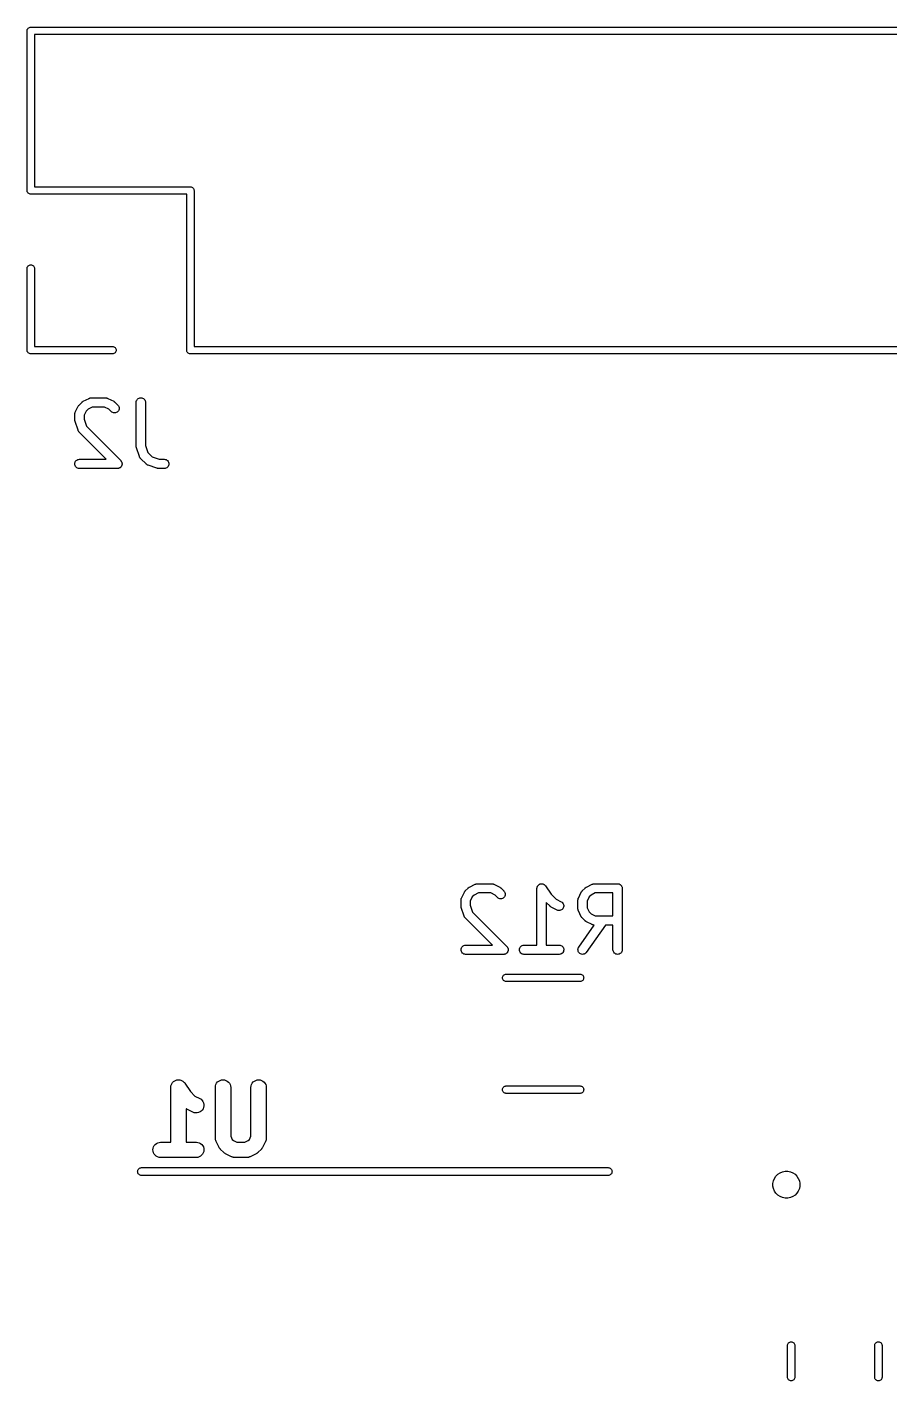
# Model space of a CAD drawing. Extents: x 128.6 to 185.2, y -113.5 to -64.4.
# Drawn here: x 128.57 to 142.63, y -86.42 to -64.38 of the extents above; entities that cross this region are included whole.
import ezdxf

# ---------------------------------------------------------------- set-up
doc = ezdxf.new("R2010")
doc.units = 0
doc.layers.add('BLACK', color=7, linetype='CONTINUOUS')

msp = doc.modelspace()

# ---------------------------------------------------------------- linework, layer by layer
at = {"layer": 'BLACK', "linetype": 'CONTINUOUS'}
for p, q in [((128.574, -64.44), (128.575, -64.4282)), ((128.574, -64.4429), (128.574, -64.44)), ((128.574, -67.037), (128.574, -64.4429)), ((128.575, -64.4282), (128.578, -64.4169)), ((128.578, -64.4169), (128.584, -64.4065)), ((128.584, -64.4065), (128.591, -64.3974)), ((128.591, -64.3974), (128.601, -64.3899)), ((128.601, -64.3899), (128.611, -64.3843)), ((128.611, -64.3843), (128.622, -64.3809)), ((128.622, -64.3809), (128.631, -64.38)), ((128.631, -64.38), (128.634, -64.3797)), ((128.634, -64.3797), (128.637, -64.38)), ((128.637, -64.38), (179.551, -64.38)), ((128.694, -64.5), (128.694, -66.98)), ((179.494, -64.5), (128.694, -64.5)), ((128.694, -66.98), (131.231, -66.98)), ((131.231, -66.98), (131.234, -66.9797)), ((131.234, -66.9797), (131.237, -66.98)), ((131.237, -66.98), (131.237, -66.98)), ((131.237, -66.98), (131.246, -66.9809)), ((131.246, -66.9809), (131.257, -66.9843)), ((131.257, -66.9843), (131.267, -66.9899)), ((131.267, -66.9899), (131.277, -66.9974)), ((131.277, -66.9974), (131.284, -67.0065)), ((131.284, -67.0065), (131.29, -67.0169)), ((131.29, -67.0169), (131.293, -67.0282)), ((128.574, -67.04), (128.574, -67.037)), ((128.575, -67.0518), (128.574, -67.04)), ((128.578, -67.0631), (128.575, -67.0518)), ((128.584, -67.0735), (128.578, -67.0631)), ((128.591, -67.0826), (128.584, -67.0735)), ((128.601, -67.0901), (128.591, -67.0826)), ((128.611, -67.0957), (128.601, -67.0901)), ((128.622, -67.0991), (128.611, -67.0957)), ((128.631, -67.1), (128.622, -67.0991)), ((128.634, -67.1003), (128.631, -67.1)), ((128.631, -67.1), (128.631, -67.1)), ((128.637, -67.1), (128.634, -67.1003)), ((131.174, -67.1), (128.637, -67.1)), ((131.174, -69.637), (131.174, -67.1)), ((131.293, -67.0282), (131.294, -67.04)), ((131.294, -67.04), (131.294, -67.0429)), ((131.294, -67.0429), (131.294, -69.58)), ((128.574, -68.3071), (128.575, -68.2982)), ((128.574, -69.637), (128.574, -68.3071)), ((128.575, -68.2982), (128.578, -68.2869)), ((128.578, -68.2869), (128.584, -68.2765)), ((128.584, -68.2765), (128.591, -68.2674)), ((128.591, -68.2674), (128.601, -68.2599)), ((128.601, -68.2599), (128.611, -68.2543)), ((128.611, -68.2543), (128.622, -68.2509)), ((128.622, -68.2509), (128.634, -68.2497)), ((128.634, -68.2497), (128.646, -68.2509)), ((128.646, -68.2509), (128.657, -68.2543)), ((128.657, -68.2543), (128.667, -68.2599)), ((128.667, -68.2599), (128.677, -68.2674)), ((128.677, -68.2674), (128.684, -68.2765)), ((128.684, -68.2765), (128.69, -68.2869)), ((128.69, -68.2869), (128.693, -68.2982)), ((128.693, -68.2982), (128.694, -68.3071)), ((128.694, -68.3071), (128.694, -69.58)), ((128.574, -69.64), (128.574, -69.637)), ((128.575, -69.6518), (128.574, -69.64)), ((128.578, -69.6631), (128.575, -69.6518)), ((128.694, -69.58), (129.967, -69.58)), ((129.967, -69.58), (129.976, -69.5809)), ((129.976, -69.5809), (129.987, -69.5843)), ((129.987, -69.5843), (129.997, -69.5899)), ((129.997, -69.5899), (130.007, -69.5974)), ((130.007, -69.5974), (130.014, -69.6065)), ((130.014, -69.6065), (130.02, -69.6169)), ((130.02, -69.6169), (130.023, -69.6282)), ((130.023, -69.6518), (130.02, -69.6631)), ((130.023, -69.6282), (130.024, -69.64)), ((130.024, -69.64), (130.023, -69.6518)), ((131.174, -69.64), (131.174, -69.637)), ((131.175, -69.6518), (131.174, -69.64)), ((131.178, -69.6631), (131.175, -69.6518)), ((131.294, -69.58), (179.494, -69.58)), ((128.584, -69.6735), (128.578, -69.6631)), ((128.591, -69.6826), (128.584, -69.6735)), ((128.601, -69.6901), (128.591, -69.6826)), ((128.611, -69.6957), (128.601, -69.6901)), ((128.622, -69.6991), (128.611, -69.6957)), ((128.631, -69.7), (128.622, -69.6991)), ((128.634, -69.7003), (128.631, -69.7)), ((128.631, -69.7), (128.631, -69.7)), ((128.637, -69.7), (128.634, -69.7003)), ((129.967, -69.7), (128.637, -69.7)), ((129.976, -69.6991), (129.967, -69.7)), ((129.987, -69.6957), (129.976, -69.6991)), ((129.997, -69.6901), (129.987, -69.6957)), ((130.007, -69.6826), (129.997, -69.6901)), ((130.014, -69.6735), (130.007, -69.6826)), ((130.02, -69.6631), (130.014, -69.6735)), ((131.184, -69.6735), (131.178, -69.6631)), ((131.191, -69.6826), (131.184, -69.6735)), ((131.201, -69.6901), (131.191, -69.6826)), ((131.211, -69.6957), (131.201, -69.6901)), ((131.222, -69.6991), (131.211, -69.6957)), ((131.231, -69.7), (131.222, -69.6991)), ((131.234, -69.7003), (131.231, -69.7)), ((131.231, -69.7), (131.231, -69.7)), ((131.237, -69.7), (131.234, -69.7003)), ((179.551, -69.7), (131.237, -69.7)), ((129.413, -70.5459), (129.415, -70.5435)), ((129.415, -70.5435), (129.416, -70.5409)), ((129.416, -70.5409), (129.419, -70.5378)), ((129.419, -70.5378), (129.422, -70.5346)), ((129.422, -70.5346), (129.47, -70.487)), ((129.47, -70.4862), (129.474, -70.4836)), ((129.47, -70.487), (129.47, -70.4862)), ((129.474, -70.4836), (129.477, -70.4807)), ((129.477, -70.4807), (129.479, -70.479)), ((129.479, -70.479), (129.482, -70.4771)), ((129.482, -70.4771), (129.485, -70.4752)), ((129.485, -70.4752), (129.489, -70.4729)), ((129.489, -70.4729), (129.584, -70.4253)), ((129.584, -70.4253), (129.585, -70.4248)), ((129.585, -70.4248), (129.587, -70.4241)), ((129.587, -70.4241), (129.589, -70.423)), ((129.589, -70.423), (129.594, -70.4216)), ((129.594, -70.4216), (129.599, -70.4198)), ((129.599, -70.4198), (129.601, -70.4194)), ((129.601, -70.4194), (129.603, -70.4188)), ((129.603, -70.4188), (129.608, -70.4183)), ((129.608, -70.4183), (129.613, -70.4175)), ((129.613, -70.4175), (129.616, -70.4176)), ((129.616, -70.4176), (129.618, -70.4174)), ((129.618, -70.4174), (129.856, -70.4174)), ((129.856, -70.4174), (129.857, -70.4174)), ((129.857, -70.4174), (129.859, -70.4176)), ((129.859, -70.4176), (129.861, -70.4176)), ((129.861, -70.4176), (129.866, -70.4184)), ((129.866, -70.4184), (129.871, -70.419)), ((129.871, -70.419), (129.874, -70.4197)), ((129.874, -70.4197), (129.876, -70.4201)), ((129.876, -70.4201), (129.881, -70.4219)), ((129.881, -70.4219), (129.885, -70.4234)), ((129.885, -70.4234), (129.887, -70.4245)), ((129.887, -70.4245), (129.889, -70.4253)), ((129.889, -70.4253), (129.985, -70.4729)), ((129.985, -70.4729), (129.986, -70.4734)), ((129.986, -70.4734), (129.989, -70.4757)), ((129.989, -70.4757), (129.993, -70.4777)), ((129.993, -70.4777), (129.995, -70.4797)), ((129.995, -70.4797), (129.998, -70.4814)), ((129.998, -70.4814), (130.001, -70.4843)), ((130.001, -70.4843), (130.004, -70.487)), ((130.004, -70.487), (130.052, -70.5346)), ((130.052, -70.5346), (130.053, -70.5353)), ((130.053, -70.5353), (130.062, -70.5468)), ((130.352, -70.4913), (130.354, -70.4768)), ((130.352, -70.4924), (130.352, -70.4913)), ((130.352, -71.2067), (130.352, -70.4924)), ((130.354, -70.4768), (130.358, -70.4628)), ((130.358, -70.4628), (130.365, -70.45)), ((130.365, -70.45), (130.375, -70.4388)), ((130.375, -70.4388), (130.386, -70.4296)), ((130.386, -70.4296), (130.399, -70.4228)), ((130.399, -70.4228), (130.413, -70.4187)), ((130.413, -70.4187), (130.428, -70.4174)), ((130.428, -70.4174), (130.442, -70.4189)), ((130.442, -70.4189), (130.456, -70.4232)), ((130.456, -70.4232), (130.469, -70.4302)), ((130.469, -70.4302), (130.481, -70.4395)), ((130.481, -70.4395), (130.49, -70.4509)), ((130.49, -70.4509), (130.497, -70.4638)), ((130.497, -70.4638), (130.501, -70.4778)), ((130.501, -70.4778), (130.502, -70.4924)), ((130.502, -70.4924), (130.502, -71.1945)), ((129.352, -70.6818), (129.353, -70.6796)), ((129.352, -70.6829), (129.352, -70.6818)), ((129.352, -70.7781), (129.352, -70.6829)), ((129.353, -70.6724), (129.354, -70.6673)), ((129.353, -70.6774), (129.353, -70.6724)), ((129.353, -70.6796), (129.353, -70.6774)), ((129.354, -70.6673), (129.355, -70.6652)), ((129.355, -70.663), (129.357, -70.6582)), ((129.355, -70.6652), (129.355, -70.663)), ((129.357, -70.6582), (129.358, -70.6533)), ((129.358, -70.6533), (129.359, -70.6514)), ((129.359, -70.6514), (129.36, -70.6493)), ((129.36, -70.6493), (129.408, -70.5541)), ((129.408, -70.5531), (129.411, -70.5496)), ((129.408, -70.5541), (129.408, -70.5531)), ((129.411, -70.5496), (129.413, -70.5459)), ((129.537, -70.632), (129.502, -70.7006)), ((129.502, -70.7006), (129.502, -70.7659)), ((129.567, -70.6016), (129.537, -70.632)), ((129.636, -70.5674), (129.567, -70.6016)), ((129.838, -70.5674), (129.636, -70.5674)), ((129.907, -70.6016), (129.838, -70.5674)), ((129.946, -70.6407), (129.907, -70.6016)), ((129.957, -70.6499), (129.946, -70.6407)), ((129.97, -70.6569), (129.957, -70.6499)), ((129.984, -70.6611), (129.97, -70.6569)), ((129.998, -70.6626), (129.984, -70.6611)), ((130.013, -70.6612), (129.998, -70.6626)), ((130.027, -70.6571), (130.013, -70.6612)), ((130.04, -70.6502), (130.027, -70.6571)), ((130.051, -70.641), (130.04, -70.6502)), ((130.061, -70.6298), (130.051, -70.641)), ((130.068, -70.6169), (130.061, -70.6298)), ((130.062, -70.5468), (130.068, -70.5598)), ((130.068, -70.5598), (130.072, -70.5738)), ((130.072, -70.603), (130.068, -70.6169)), ((130.072, -70.5738), (130.074, -70.5884)), ((130.074, -70.5884), (130.072, -70.603)), ((129.353, -70.7823), (129.352, -70.7781)), ((129.353, -70.7865), (129.353, -70.7823)), ((129.353, -70.7895), (129.353, -70.7865)), ((129.354, -70.7927), (129.353, -70.7895)), ((129.355, -70.7967), (129.354, -70.7927)), ((129.356, -70.8008), (129.355, -70.7967)), ((129.356, -70.8018), (129.356, -70.8008)), ((129.404, -70.9447), (129.356, -70.8018)), ((129.405, -70.9467), (129.404, -70.9447)), ((129.405, -70.9488), (129.405, -70.9467)), ((129.408, -70.9534), (129.405, -70.9488)), ((129.41, -70.958), (129.408, -70.9534)), ((129.411, -70.9598), (129.41, -70.958)), ((129.412, -70.9618), (129.411, -70.9598)), ((129.415, -70.9658), (129.412, -70.9618)), ((129.418, -70.97), (129.415, -70.9658)), ((129.42, -70.9715), (129.418, -70.97)), ((129.421, -70.9732), (129.42, -70.9715)), ((129.422, -70.974), (129.421, -70.9732)), ((129.865, -71.4174), (129.422, -70.974)), ((129.502, -70.7659), (129.541, -70.8804)), ((129.541, -70.8804), (130.099, -71.4393)), ((130.502, -71.1945), (130.541, -71.309)), ((129.386, -71.4299), (129.399, -71.423)), ((129.399, -71.423), (129.413, -71.4188)), ((129.413, -71.4188), (129.427, -71.4174)), ((129.427, -71.4174), (129.865, -71.4174)), ((130.353, -71.2109), (130.352, -71.2067)), ((130.353, -71.2151), (130.353, -71.2109)), ((130.353, -71.2181), (130.353, -71.2151)), ((130.354, -71.2212), (130.353, -71.2181)), ((130.355, -71.2253), (130.354, -71.2212)), ((130.356, -71.2294), (130.355, -71.2253)), ((130.356, -71.2304), (130.356, -71.2294)), ((130.404, -71.3732), (130.356, -71.2304)), ((130.405, -71.3753), (130.404, -71.3732)), ((130.405, -71.3774), (130.405, -71.3753)), ((130.408, -71.3819), (130.405, -71.3774)), ((130.41, -71.3866), (130.408, -71.3819)), ((130.411, -71.3884), (130.41, -71.3866)), ((130.412, -71.3904), (130.411, -71.3884)), ((130.415, -71.3944), (130.412, -71.3904)), ((130.418, -71.3986), (130.415, -71.3944)), ((130.42, -71.4001), (130.418, -71.3986)), ((130.421, -71.4018), (130.42, -71.4001)), ((130.422, -71.4026), (130.421, -71.4018)), ((130.517, -71.4978), (130.422, -71.4026)), ((130.541, -71.309), (130.611, -71.3792)), ((130.611, -71.3792), (130.725, -71.4174)), ((130.725, -71.4174), (130.808, -71.4174)), ((130.808, -71.4174), (130.809, -71.4174)), ((130.809, -71.4174), (130.824, -71.419)), ((130.824, -71.419), (130.838, -71.4234)), ((130.838, -71.4234), (130.851, -71.4305)), ((129.352, -71.4919), (129.354, -71.4773)), ((129.354, -71.5064), (129.352, -71.4919)), ((129.354, -71.4773), (129.358, -71.4633)), ((129.358, -71.5205), (129.354, -71.5064)), ((129.358, -71.4633), (129.365, -71.4504)), ((129.365, -71.5334), (129.358, -71.5205)), ((129.365, -71.4504), (129.374, -71.4392)), ((129.374, -71.5449), (129.365, -71.5334)), ((129.374, -71.4392), (129.386, -71.4299)), ((129.385, -71.5543), (129.374, -71.5449)), ((129.398, -71.5613), (129.385, -71.5543)), ((129.412, -71.5657), (129.398, -71.5613)), ((129.426, -71.5674), (129.412, -71.5657)), ((129.427, -71.5674), (129.426, -71.5674)), ((130.046, -71.5674), (129.427, -71.5674)), ((130.054, -71.5667), (130.046, -71.5674)), ((130.061, -71.566), (130.054, -71.5667)), ((130.068, -71.5639), (130.061, -71.566)), ((130.061, -71.566), (130.061, -71.566)), ((130.061, -71.566), (130.061, -71.566)), ((130.075, -71.5618), (130.068, -71.5639)), ((130.081, -71.5584), (130.075, -71.5617)), ((130.075, -71.5617), (130.075, -71.5618)), ((130.075, -71.5618), (130.075, -71.5618)), ((130.088, -71.555), (130.081, -71.5584)), ((130.094, -71.5502), (130.088, -71.5548)), ((130.088, -71.5548), (130.088, -71.5549)), ((130.088, -71.5549), (130.088, -71.555)), ((130.099, -71.5458), (130.094, -71.5502)), ((130.099, -71.4393), (130.1, -71.4399)), ((130.104, -71.5399), (130.099, -71.5456)), ((130.099, -71.5456), (130.099, -71.5457)), ((130.099, -71.5457), (130.099, -71.5458)), ((130.1, -71.4399), (130.1, -71.4399)), ((130.1, -71.4399), (130.1, -71.4399)), ((130.1, -71.4399), (130.1, -71.4401)), ((130.1, -71.4401), (130.105, -71.4458)), ((130.108, -71.5345), (130.104, -71.5399)), ((130.105, -71.4458), (130.109, -71.4513)), ((130.109, -71.5343), (130.108, -71.5344)), ((130.108, -71.5344), (130.108, -71.5345)), ((130.109, -71.4513), (130.109, -71.4514)), ((130.109, -71.4514), (130.109, -71.4515)), ((130.109, -71.4515), (130.113, -71.4579)), ((130.112, -71.5279), (130.109, -71.5343)), ((130.115, -71.5217), (130.112, -71.5279)), ((130.113, -71.4579), (130.116, -71.4643)), ((130.116, -71.5214), (130.115, -71.5216)), ((130.115, -71.5216), (130.115, -71.5217)), ((130.116, -71.4643), (130.116, -71.4644)), ((130.116, -71.4644), (130.116, -71.4645)), ((130.116, -71.4645), (130.118, -71.4714)), ((130.118, -71.5142), (130.116, -71.5214)), ((130.118, -71.4714), (130.12, -71.4783)), ((130.12, -71.5077), (130.118, -71.5142)), ((130.12, -71.4783), (130.12, -71.4785)), ((130.12, -71.4785), (130.12, -71.4786)), ((130.12, -71.4786), (130.121, -71.4859)), ((130.121, -71.5002), (130.12, -71.5075)), ((130.12, -71.5075), (130.12, -71.5076)), ((130.12, -71.5076), (130.12, -71.5077)), ((130.121, -71.4859), (130.121, -71.4929)), ((130.121, -71.4929), (130.121, -71.493)), ((130.121, -71.493), (130.121, -71.4932)), ((130.121, -71.4932), (130.121, -71.5002)), ((130.519, -71.4992), (130.517, -71.4978)), ((130.52, -71.5008), (130.519, -71.4992)), ((130.525, -71.5038), (130.52, -71.5008)), ((130.528, -71.5071), (130.525, -71.5038)), ((130.53, -71.5081), (130.528, -71.5071)), ((130.532, -71.5094), (130.53, -71.5081)), ((130.537, -71.5116), (130.532, -71.5094)), ((130.541, -71.514), (130.537, -71.5116)), ((130.543, -71.5146), (130.541, -71.514)), ((130.545, -71.5156), (130.543, -71.5146)), ((130.546, -71.5159), (130.545, -71.5156)), ((130.689, -71.5635), (130.546, -71.5159)), ((130.693, -71.5645), (130.689, -71.5635)), ((130.697, -71.5657), (130.693, -71.5645)), ((130.701, -71.5661), (130.697, -71.5657)), ((130.704, -71.5668), (130.701, -71.5661)), ((130.708, -71.5669), (130.704, -71.5668)), ((130.712, -71.5674), (130.708, -71.5669)), ((130.713, -71.5674), (130.712, -71.5674)), ((130.808, -71.5674), (130.713, -71.5674)), ((130.823, -71.566), (130.808, -71.5674)), ((130.837, -71.5617), (130.823, -71.566)), ((130.85, -71.5548), (130.837, -71.5617)), ((130.861, -71.5456), (130.85, -71.5548)), ((130.851, -71.4305), (130.862, -71.4399)), ((130.87, -71.5343), (130.861, -71.5456)), ((130.862, -71.4399), (130.871, -71.4513)), ((130.877, -71.5214), (130.87, -71.5343)), ((130.871, -71.4513), (130.878, -71.4643)), ((130.882, -71.5075), (130.877, -71.5214)), ((130.878, -71.4643), (130.882, -71.4783)), ((130.882, -71.4783), (130.883, -71.4929)), ((130.883, -71.4929), (130.882, -71.5075)), ((135.651, -78.5613), (135.699, -78.4661)), ((135.699, -78.4651), (135.701, -78.4616)), ((135.699, -78.4661), (135.699, -78.4651)), ((135.701, -78.4616), (135.703, -78.4579)), ((135.703, -78.4579), (135.705, -78.4555)), ((135.705, -78.4555), (135.707, -78.4529)), ((135.707, -78.4529), (135.71, -78.4498)), ((135.71, -78.4498), (135.713, -78.4466)), ((135.713, -78.4466), (135.76, -78.399)), ((135.76, -78.399), (135.761, -78.3982)), ((135.761, -78.3982), (135.764, -78.3956)), ((135.764, -78.3956), (135.767, -78.3927)), ((135.767, -78.3927), (135.77, -78.391)), ((135.77, -78.391), (135.772, -78.3891)), ((135.772, -78.3891), (135.776, -78.3872)), ((135.776, -78.3872), (135.78, -78.3849)), ((135.78, -78.3849), (135.875, -78.3373)), ((135.926, -78.4794), (135.858, -78.5136)), ((135.875, -78.3373), (135.876, -78.3368)), ((135.876, -78.3368), (135.878, -78.3361)), ((135.878, -78.3361), (135.88, -78.335)), ((135.88, -78.335), (135.885, -78.3336)), ((135.885, -78.3336), (135.89, -78.3318)), ((135.89, -78.3318), (135.892, -78.3314)), ((135.892, -78.3314), (135.894, -78.3308)), ((135.894, -78.3308), (135.899, -78.3303)), ((135.899, -78.3303), (135.904, -78.3295)), ((135.904, -78.3295), (135.906, -78.3296)), ((135.906, -78.3296), (135.909, -78.3294)), ((135.909, -78.3294), (136.147, -78.3294)), ((136.129, -78.4794), (135.926, -78.4794)), ((136.197, -78.5136), (136.129, -78.4794)), ((136.147, -78.3294), (136.148, -78.3294)), ((136.148, -78.3294), (136.15, -78.3296)), ((136.15, -78.3296), (136.152, -78.3296)), ((136.152, -78.3296), (136.157, -78.3304)), ((136.157, -78.3304), (136.162, -78.331)), ((136.162, -78.331), (136.164, -78.3317)), ((136.164, -78.3317), (136.167, -78.3321)), ((136.167, -78.3321), (136.171, -78.3339)), ((136.171, -78.3339), (136.176, -78.3354)), ((136.176, -78.3354), (136.178, -78.3365)), ((136.178, -78.3365), (136.18, -78.3373)), ((136.18, -78.3373), (136.275, -78.3849)), ((136.275, -78.3849), (136.276, -78.3854)), ((136.276, -78.3854), (136.28, -78.3877)), ((136.28, -78.3877), (136.284, -78.3897)), ((136.284, -78.3897), (136.286, -78.3917)), ((136.286, -78.3917), (136.289, -78.3934)), ((136.289, -78.3934), (136.292, -78.3963)), ((136.292, -78.3963), (136.295, -78.399)), ((136.295, -78.399), (136.343, -78.4466)), ((136.343, -78.4466), (136.343, -78.4473)), ((136.343, -78.4473), (136.352, -78.4588)), ((136.352, -78.4588), (136.359, -78.4718)), ((136.359, -78.4718), (136.363, -78.4858)), ((136.881, -78.4033), (136.882, -78.3962)), ((136.881, -78.4034), (136.881, -78.4033)), ((136.881, -78.4035), (136.881, -78.4034)), ((136.881, -78.4034), (136.881, -78.4034)), ((136.881, -78.4044), (136.881, -78.4035)), ((136.881, -79.3294), (136.881, -78.4044)), ((136.882, -78.3962), (136.883, -78.3889)), ((136.883, -78.3888), (136.885, -78.3813)), ((136.883, -78.3889), (136.883, -78.3888)), ((136.883, -78.3888), (136.883, -78.3888)), ((136.885, -78.3813), (136.887, -78.3749)), ((136.887, -78.3748), (136.891, -78.3682)), ((136.887, -78.3749), (136.887, -78.3748)), ((136.887, -78.3749), (136.887, -78.3749)), ((136.891, -78.3682), (136.894, -78.3621)), ((136.894, -78.362), (136.899, -78.3565)), ((136.894, -78.3621), (136.894, -78.362)), ((136.894, -78.3621), (136.894, -78.3621)), ((136.899, -78.3565), (136.904, -78.3509)), ((136.904, -78.3508), (136.909, -78.3463)), ((136.904, -78.3509), (136.904, -78.3508)), ((136.904, -78.3508), (136.904, -78.3508)), ((136.909, -78.3463), (136.915, -78.3417)), ((136.915, -78.3416), (136.921, -78.3383)), ((136.915, -78.3417), (136.915, -78.3416)), ((136.915, -78.3417), (136.915, -78.3417)), ((136.921, -78.3383), (136.928, -78.3349)), ((136.928, -78.3348), (136.935, -78.3328)), ((136.928, -78.3349), (136.928, -78.3348)), ((136.928, -78.3349), (136.928, -78.3349)), ((136.935, -78.3328), (136.942, -78.3307)), ((136.942, -78.3307), (136.949, -78.3301)), ((136.942, -78.3307), (136.942, -78.3307)), ((136.942, -78.3307), (136.942, -78.3307)), ((136.949, -78.3301), (136.957, -78.3294)), ((136.957, -78.3294), (136.957, -78.3294)), ((136.957, -78.3294), (136.964, -78.3301)), ((136.957, -78.3294), (136.957, -78.3294)), ((136.964, -78.3301), (136.971, -78.3309)), ((136.971, -78.3309), (136.971, -78.3309)), ((136.971, -78.3309), (136.971, -78.3309)), ((136.971, -78.3309), (136.978, -78.3331)), ((136.978, -78.3331), (136.985, -78.3352)), ((136.985, -78.3352), (136.985, -78.3352)), ((136.985, -78.3352), (136.985, -78.3352)), ((136.985, -78.3352), (136.992, -78.3388)), ((136.992, -78.3388), (136.998, -78.3421)), ((136.998, -78.3421), (136.998, -78.3422)), ((136.998, -78.3422), (136.998, -78.3422)), ((136.998, -78.3422), (137.004, -78.3468)), ((137.004, -78.3468), (137.009, -78.3514)), ((137.009, -78.3514), (137.009, -78.3515)), ((137.009, -78.3515), (137.009, -78.3515)), ((137.009, -78.3515), (137.014, -78.3569)), ((137.014, -78.3569), (137.019, -78.3628)), ((137.019, -78.3628), (137.11, -78.4995)), ((137.556, -78.5613), (137.603, -78.4661)), ((137.603, -78.4661), (137.604, -78.4651)), ((137.604, -78.4651), (137.606, -78.4616)), ((137.606, -78.4616), (137.608, -78.4579)), ((137.608, -78.4579), (137.61, -78.4555)), ((137.61, -78.4555), (137.612, -78.4529)), ((137.612, -78.4529), (137.615, -78.4498)), ((137.615, -78.4498), (137.617, -78.4466)), ((137.617, -78.4466), (137.665, -78.399)), ((137.665, -78.399), (137.666, -78.3982)), ((137.666, -78.3982), (137.669, -78.3956)), ((137.669, -78.3956), (137.672, -78.3927)), ((137.672, -78.3927), (137.675, -78.391)), ((137.675, -78.391), (137.677, -78.3891)), ((137.677, -78.3891), (137.681, -78.3872)), ((137.681, -78.3872), (137.685, -78.3849)), ((137.685, -78.3849), (137.78, -78.3373)), ((137.831, -78.4794), (137.763, -78.5136)), ((137.78, -78.3373), (137.781, -78.3368)), ((137.781, -78.3368), (137.783, -78.3361)), ((137.783, -78.3361), (137.785, -78.335)), ((137.785, -78.335), (137.79, -78.3336)), ((137.79, -78.3336), (137.794, -78.3318)), ((137.794, -78.3318), (137.797, -78.3314)), ((137.797, -78.3314), (137.799, -78.3308)), ((137.799, -78.3308), (137.804, -78.3303)), ((137.804, -78.3303), (137.809, -78.3295)), ((137.809, -78.3295), (137.811, -78.3296)), ((137.811, -78.3296), (137.813, -78.3294)), ((137.813, -78.3294), (138.194, -78.3294)), ((138.119, -78.4794), (137.831, -78.4794)), ((138.119, -78.8532), (138.119, -78.4794)), ((138.194, -78.3294), (138.195, -78.3294)), ((138.195, -78.3294), (138.195, -78.3294)), ((138.195, -78.3294), (138.195, -78.3294)), ((138.195, -78.3294), (138.195, -78.3294)), ((138.195, -78.3294), (138.202, -78.3302)), ((138.202, -78.3302), (138.209, -78.3309)), ((138.209, -78.3309), (138.21, -78.331)), ((138.21, -78.331), (138.21, -78.331)), ((138.21, -78.331), (138.217, -78.3331)), ((138.217, -78.3331), (138.223, -78.3352)), ((138.223, -78.3352), (138.224, -78.3354)), ((138.224, -78.3354), (138.224, -78.3354)), ((138.224, -78.3354), (138.23, -78.3389)), ((138.23, -78.3389), (138.236, -78.3422)), ((138.236, -78.3422), (138.236, -78.3424)), ((138.236, -78.3424), (138.237, -78.3425)), ((138.237, -78.3425), (138.242, -78.347)), ((138.242, -78.347), (138.248, -78.3515)), ((138.248, -78.3515), (138.248, -78.3517)), ((138.248, -78.3517), (138.248, -78.3519)), ((138.248, -78.3519), (138.252, -78.3574)), ((138.252, -78.3574), (138.257, -78.3629)), ((138.257, -78.3629), (138.257, -78.3631)), ((138.257, -78.3631), (138.257, -78.3633)), ((138.257, -78.3633), (138.26, -78.3696)), ((138.26, -78.3696), (138.264, -78.3758)), ((138.264, -78.3758), (138.264, -78.3761)), ((138.264, -78.3761), (138.264, -78.3763)), ((138.264, -78.3763), (138.266, -78.3831)), ((138.266, -78.3831), (138.268, -78.3898)), ((138.268, -78.3898), (138.268, -78.3901)), ((138.268, -78.3901), (138.268, -78.3903)), ((138.268, -78.3903), (138.269, -78.3974)), ((138.269, -78.3974), (138.269, -78.4044)), ((138.269, -78.4044), (138.269, -79.4044)), ((135.643, -78.5894), (135.644, -78.5844)), ((135.643, -78.5916), (135.643, -78.5894)), ((135.643, -78.5938), (135.643, -78.5916)), ((135.643, -78.5949), (135.643, -78.5938)), ((135.643, -78.6901), (135.643, -78.5949)), ((135.644, -78.6943), (135.643, -78.6901)), ((135.644, -78.5844), (135.645, -78.5793)), ((135.644, -78.6985), (135.644, -78.6943)), ((135.644, -78.7015), (135.644, -78.6985)), ((135.645, -78.5772), (135.646, -78.575)), ((135.645, -78.5793), (135.645, -78.5772)), ((135.646, -78.575), (135.648, -78.5702)), ((135.648, -78.5702), (135.649, -78.5653)), ((135.649, -78.5653), (135.65, -78.5634)), ((135.65, -78.5634), (135.651, -78.5613)), ((135.827, -78.544), (135.793, -78.6126)), ((135.793, -78.6126), (135.793, -78.6779)), ((135.793, -78.6779), (135.831, -78.7924)), ((135.858, -78.5136), (135.827, -78.544)), ((136.236, -78.5527), (136.197, -78.5136)), ((136.248, -78.5619), (136.236, -78.5527)), ((136.261, -78.5689), (136.248, -78.5619)), ((136.275, -78.5731), (136.261, -78.5689)), ((136.289, -78.5746), (136.275, -78.5731)), ((136.304, -78.5732), (136.289, -78.5746)), ((136.318, -78.5691), (136.304, -78.5732)), ((136.331, -78.5622), (136.318, -78.5691)), ((136.342, -78.553), (136.331, -78.5622)), ((136.352, -78.5418), (136.342, -78.553)), ((136.359, -78.5289), (136.352, -78.5418)), ((136.363, -78.515), (136.359, -78.5289)), ((136.363, -78.4858), (136.365, -78.5004)), ((136.365, -78.5004), (136.363, -78.515)), ((137.094, -78.6955), (137.031, -78.6331)), ((137.031, -78.6331), (137.031, -79.3294)), ((137.097, -78.6982), (137.094, -78.6955)), ((137.1, -78.7011), (137.097, -78.6982)), ((137.103, -78.7028), (137.1, -78.7011)), ((137.11, -78.4995), (137.191, -78.5808)), ((137.191, -78.5808), (137.275, -78.623)), ((137.275, -78.623), (137.276, -78.6235)), ((137.276, -78.6235), (137.289, -78.6315)), ((137.289, -78.6315), (137.299, -78.6417)), ((137.299, -78.6417), (137.307, -78.6537)), ((137.307, -78.6537), (137.313, -78.6671)), ((137.313, -78.6671), (137.316, -78.6814)), ((137.317, -78.6961), (137.314, -78.7105)), ((137.316, -78.6814), (137.317, -78.6961)), ((137.548, -78.5894), (137.549, -78.5844)), ((137.548, -78.5916), (137.548, -78.5894)), ((137.548, -78.5938), (137.548, -78.5916)), ((137.548, -78.5949), (137.548, -78.5938)), ((137.548, -78.7377), (137.548, -78.5949)), ((137.549, -78.5793), (137.55, -78.5772)), ((137.549, -78.5844), (137.549, -78.5793)), ((137.55, -78.5772), (137.551, -78.575)), ((137.551, -78.575), (137.552, -78.5702)), ((137.552, -78.5702), (137.554, -78.5653)), ((137.554, -78.5653), (137.555, -78.5634)), ((137.555, -78.5634), (137.556, -78.5613)), ((137.732, -78.544), (137.698, -78.6126)), ((137.698, -78.6126), (137.698, -78.72)), ((137.763, -78.5136), (137.732, -78.544)), ((135.645, -78.7047), (135.644, -78.7015)), ((135.646, -78.7087), (135.645, -78.7047)), ((135.647, -78.7128), (135.646, -78.7087)), ((135.647, -78.7138), (135.647, -78.7128)), ((135.695, -78.8567), (135.647, -78.7138)), ((135.695, -78.8587), (135.695, -78.8567)), ((135.696, -78.8608), (135.695, -78.8587)), ((135.698, -78.8654), (135.696, -78.8608)), ((135.701, -78.87), (135.698, -78.8654)), ((135.702, -78.8718), (135.701, -78.87)), ((135.703, -78.8738), (135.702, -78.8718)), ((135.706, -78.8778), (135.703, -78.8738)), ((135.709, -78.882), (135.706, -78.8778)), ((135.711, -78.8835), (135.709, -78.882)), ((135.712, -78.8852), (135.711, -78.8835)), ((135.713, -78.886), (135.712, -78.8852)), ((136.156, -79.3294), (135.713, -78.886)), ((135.831, -78.7924), (136.39, -79.3513)), ((137.105, -78.7048), (137.103, -78.7028)), ((137.109, -78.7068), (137.105, -78.7048)), ((137.112, -78.7091), (137.109, -78.7068)), ((137.113, -78.7096), (137.112, -78.7091)), ((137.208, -78.7572), (137.113, -78.7096)), ((137.222, -78.7624), (137.208, -78.7572)), ((137.236, -78.7649), (137.222, -78.7624)), ((137.251, -78.7645), (137.236, -78.7649)), ((137.265, -78.7613), (137.251, -78.7645)), ((137.279, -78.7554), (137.265, -78.7613)), ((137.291, -78.747), (137.279, -78.7554)), ((137.301, -78.7364), (137.291, -78.747)), ((137.309, -78.7241), (137.301, -78.7364)), ((137.314, -78.7105), (137.309, -78.7241)), ((137.548, -78.7399), (137.548, -78.7377)), ((137.548, -78.7421), (137.548, -78.7399)), ((137.549, -78.7472), (137.548, -78.7421)), ((137.549, -78.7523), (137.549, -78.7472)), ((137.55, -78.7544), (137.549, -78.7523)), ((137.55, -78.7566), (137.55, -78.7544)), ((137.552, -78.7614), (137.55, -78.7566)), ((137.554, -78.7663), (137.552, -78.7614)), ((137.555, -78.7682), (137.554, -78.7663)), ((137.555, -78.7703), (137.555, -78.7682)), ((137.556, -78.7713), (137.555, -78.7703)), ((137.603, -78.8665), (137.556, -78.7713)), ((137.606, -78.8701), (137.603, -78.8665)), ((137.608, -78.8738), (137.606, -78.8701)), ((137.61, -78.8762), (137.608, -78.8738)), ((137.611, -78.8789), (137.61, -78.8762)), ((137.614, -78.8819), (137.611, -78.8789)), ((137.617, -78.8852), (137.614, -78.8819)), ((137.617, -78.886), (137.617, -78.8852)), ((137.665, -78.9336), (137.617, -78.886)), ((137.698, -78.72), (137.732, -78.7885)), ((137.732, -78.7885), (137.763, -78.8189)), ((137.763, -78.8189), (137.831, -78.8532)), ((137.831, -78.8532), (138.119, -78.8532)), ((137.561, -79.3614), (137.812, -79.0032)), ((137.668, -78.9363), (137.665, -78.9336)), ((137.671, -78.9392), (137.668, -78.9363)), ((137.674, -78.9409), (137.671, -78.9392)), ((137.676, -78.9429), (137.674, -78.9409)), ((137.68, -78.9449), (137.676, -78.9429)), ((137.684, -78.9472), (137.68, -78.9449)), ((137.685, -78.9477), (137.684, -78.9472)), ((137.995, -79.0032), (137.684, -79.4474)), ((137.78, -78.9953), (137.685, -78.9477)), ((137.782, -78.9961), (137.78, -78.9953)), ((137.784, -78.9971), (137.782, -78.9961)), ((137.789, -78.9987), (137.784, -78.9971)), ((137.793, -79.0005), (137.789, -78.9987)), ((137.796, -79.0009), (137.793, -79.0005)), ((137.798, -79.0016), (137.796, -79.0009)), ((137.803, -79.0021), (137.798, -79.0016)), ((137.808, -79.003), (137.803, -79.0021)), ((137.81, -79.0029), (137.808, -79.003)), ((137.812, -79.0032), (137.81, -79.0029)), ((138.119, -79.0032), (137.995, -79.0032)), ((138.119, -79.4044), (138.119, -79.0032)), ((135.649, -79.3753), (135.656, -79.3624)), ((135.656, -79.3624), (135.665, -79.3512)), ((135.665, -79.3512), (135.677, -79.3419)), ((135.677, -79.3419), (135.69, -79.335)), ((135.69, -79.335), (135.704, -79.3308)), ((135.704, -79.3308), (135.718, -79.3294)), ((135.718, -79.3294), (136.156, -79.3294)), ((136.39, -79.3513), (136.391, -79.3519)), ((136.391, -79.3519), (136.391, -79.3519)), ((136.391, -79.3519), (136.391, -79.3519)), ((136.391, -79.3519), (136.391, -79.3521)), ((136.391, -79.3521), (136.395, -79.3578)), ((136.395, -79.3578), (136.4, -79.3633)), ((136.601, -79.3753), (136.608, -79.3624)), ((136.608, -79.3624), (136.618, -79.3512)), ((136.618, -79.3512), (136.629, -79.3419)), ((136.629, -79.3419), (136.642, -79.335)), ((136.642, -79.335), (136.656, -79.3308)), ((136.656, -79.3308), (136.67, -79.3294)), ((136.67, -79.3294), (136.881, -79.3294)), ((137.031, -79.3294), (137.242, -79.3294)), ((137.242, -79.3294), (137.243, -79.3294)), ((137.243, -79.3294), (137.257, -79.331)), ((137.257, -79.331), (137.271, -79.3354)), ((137.271, -79.3354), (137.284, -79.3425)), ((137.284, -79.3425), (137.295, -79.3519)), ((137.295, -79.3519), (137.305, -79.3633)), ((137.554, -79.3741), (137.561, -79.3614)), ((135.643, -79.4039), (135.645, -79.3893)), ((135.644, -79.4184), (135.643, -79.4039)), ((135.649, -79.4325), (135.644, -79.4184)), ((135.645, -79.3893), (135.649, -79.3753)), ((135.655, -79.4454), (135.649, -79.4325)), ((135.665, -79.4569), (135.655, -79.4454)), ((135.676, -79.4663), (135.665, -79.4569)), ((135.689, -79.4733), (135.676, -79.4663)), ((135.703, -79.4777), (135.689, -79.4733)), ((135.717, -79.4794), (135.703, -79.4777)), ((135.718, -79.4794), (135.717, -79.4794)), ((136.337, -79.4794), (135.718, -79.4794)), ((136.344, -79.4787), (136.337, -79.4794)), ((136.351, -79.478), (136.344, -79.4787)), ((136.352, -79.478), (136.351, -79.478)), ((136.359, -79.4759), (136.352, -79.478)), ((136.352, -79.478), (136.352, -79.478)), ((136.365, -79.4738), (136.359, -79.4759)), ((136.366, -79.4738), (136.365, -79.4738)), ((136.372, -79.4704), (136.366, -79.4737)), ((136.366, -79.4737), (136.366, -79.4738)), ((136.378, -79.467), (136.372, -79.4704)), ((136.379, -79.4669), (136.378, -79.467)), ((136.384, -79.4622), (136.379, -79.4668)), ((136.379, -79.4668), (136.379, -79.4669)), ((136.39, -79.4578), (136.384, -79.4622)), ((136.395, -79.452), (136.39, -79.4576)), ((136.39, -79.4576), (136.39, -79.4577)), ((136.39, -79.4577), (136.39, -79.4578)), ((136.399, -79.4465), (136.395, -79.452)), ((136.403, -79.44), (136.399, -79.4463)), ((136.399, -79.4463), (136.399, -79.4464)), ((136.399, -79.4464), (136.399, -79.4465)), ((136.4, -79.3633), (136.4, -79.3634)), ((136.4, -79.3634), (136.4, -79.3635)), ((136.4, -79.3635), (136.403, -79.3699)), ((136.403, -79.3699), (136.407, -79.3763)), ((136.406, -79.4337), (136.403, -79.44)), ((136.408, -79.4264), (136.406, -79.4334)), ((136.406, -79.4334), (136.406, -79.4336)), ((136.406, -79.4336), (136.406, -79.4337)), ((136.407, -79.3763), (136.407, -79.3764)), ((136.407, -79.3764), (136.407, -79.3765)), ((136.407, -79.3765), (136.409, -79.3834)), ((136.411, -79.4197), (136.408, -79.4264)), ((136.409, -79.3834), (136.411, -79.3903)), ((136.411, -79.3903), (136.411, -79.3905)), ((136.411, -79.3905), (136.411, -79.3906)), ((136.411, -79.3906), (136.411, -79.3979)), ((136.411, -79.3979), (136.412, -79.4049)), ((136.412, -79.4052), (136.411, -79.4122)), ((136.411, -79.4122), (136.411, -79.4195)), ((136.411, -79.4195), (136.411, -79.4196)), ((136.411, -79.4196), (136.411, -79.4197)), ((136.412, -79.4049), (136.412, -79.405)), ((136.412, -79.405), (136.412, -79.4052)), ((136.595, -79.4039), (136.597, -79.3893)), ((136.597, -79.4184), (136.595, -79.4039)), ((136.597, -79.3893), (136.601, -79.3753)), ((136.601, -79.4325), (136.597, -79.4184)), ((136.608, -79.4454), (136.601, -79.4325)), ((136.617, -79.4569), (136.608, -79.4454)), ((136.628, -79.4663), (136.617, -79.4569)), ((136.641, -79.4733), (136.628, -79.4663)), ((136.655, -79.4777), (136.641, -79.4733)), ((136.669, -79.4794), (136.655, -79.4777)), ((136.67, -79.4794), (136.669, -79.4794)), ((137.242, -79.4794), (136.67, -79.4794)), ((137.256, -79.478), (137.242, -79.4794)), ((137.27, -79.4737), (137.256, -79.478)), ((137.283, -79.4668), (137.27, -79.4737)), ((137.295, -79.4576), (137.283, -79.4668)), ((137.304, -79.4463), (137.295, -79.4576)), ((137.311, -79.4334), (137.304, -79.4463)), ((137.305, -79.3633), (137.311, -79.3763)), ((137.311, -79.3763), (137.316, -79.3903)), ((137.315, -79.4195), (137.311, -79.4334)), ((137.317, -79.4049), (137.315, -79.4195)), ((137.316, -79.3903), (137.317, -79.4049)), ((137.548, -79.4026), (137.55, -79.388)), ((137.549, -79.4172), (137.548, -79.4026)), ((137.553, -79.4313), (137.549, -79.4172)), ((137.55, -79.388), (137.554, -79.3741)), ((137.559, -79.4444), (137.553, -79.4313)), ((137.568, -79.4559), (137.559, -79.4444)), ((137.579, -79.4655), (137.568, -79.4559)), ((137.592, -79.4728), (137.579, -79.4655)), ((137.606, -79.4775), (137.592, -79.4728)), ((137.621, -79.4793), (137.606, -79.4775)), ((137.635, -79.4784), (137.621, -79.4793)), ((137.649, -79.4746), (137.635, -79.4784)), ((137.662, -79.4681), (137.649, -79.4746)), ((137.674, -79.4592), (137.662, -79.4681)), ((137.684, -79.4482), (137.674, -79.4592)), ((137.684, -79.4474), (137.684, -79.4482)), ((138.121, -79.4189), (138.119, -79.4044)), ((138.125, -79.433), (138.121, -79.4189)), ((138.132, -79.4459), (138.125, -79.433)), ((138.141, -79.4572), (138.132, -79.4459)), ((138.152, -79.4666), (138.141, -79.4572)), ((138.165, -79.4735), (138.152, -79.4666)), ((138.179, -79.4778), (138.165, -79.4735)), ((138.194, -79.4794), (138.179, -79.4778)), ((138.208, -79.4781), (138.194, -79.4794)), ((138.222, -79.4739), (138.208, -79.4781)), ((138.235, -79.4671), (138.222, -79.4739)), ((138.247, -79.458), (138.235, -79.4671)), ((138.256, -79.4468), (138.247, -79.458)), ((138.263, -79.4339), (138.256, -79.4468)), ((138.268, -79.42), (138.263, -79.4339)), ((138.269, -79.4054), (138.268, -79.42)), ((138.269, -79.4044), (138.269, -79.4054)), ((136.355, -79.8063), (136.366, -79.8029)), ((136.366, -79.8029), (136.375, -79.802)), ((136.375, -79.802), (137.585, -79.802)), ((137.585, -79.802), (137.594, -79.8029)), ((137.594, -79.8029), (137.605, -79.8063)), ((136.318, -79.862), (136.319, -79.8502)), ((136.319, -79.8738), (136.318, -79.862)), ((136.319, -79.8502), (136.322, -79.8389)), ((136.322, -79.8851), (136.319, -79.8738)), ((136.322, -79.8389), (136.328, -79.8285)), ((136.328, -79.8955), (136.322, -79.8851)), ((136.328, -79.8285), (136.335, -79.8194)), ((136.335, -79.9046), (136.328, -79.8955)), ((136.335, -79.8194), (136.344, -79.8119)), ((136.344, -79.9121), (136.335, -79.9046)), ((136.344, -79.8119), (136.355, -79.8063)), ((136.355, -79.9177), (136.344, -79.9121)), ((136.366, -79.9211), (136.355, -79.9177)), ((136.375, -79.922), (136.366, -79.9211)), ((137.585, -79.922), (136.375, -79.922)), ((137.594, -79.9211), (137.585, -79.922)), ((137.605, -79.9177), (137.594, -79.9211)), ((137.605, -79.8063), (137.616, -79.8119)), ((137.616, -79.9121), (137.605, -79.9177)), ((137.616, -79.8119), (137.625, -79.8194)), ((137.625, -79.9046), (137.616, -79.9121)), ((137.625, -79.8194), (137.632, -79.8285)), ((137.632, -79.8955), (137.625, -79.9046)), ((137.632, -79.8285), (137.638, -79.8389)), ((137.638, -79.8851), (137.632, -79.8955)), ((137.638, -79.8389), (137.641, -79.8502)), ((137.641, -79.8738), (137.638, -79.8851)), ((137.641, -79.8502), (137.642, -79.862)), ((137.642, -79.862), (137.641, -79.8738)), ((130.937, -81.576), (130.944, -81.5667)), ((130.944, -81.5667), (130.952, -81.5574)), ((130.952, -81.5573), (130.962, -81.5498)), ((130.952, -81.5574), (130.952, -81.5573)), ((130.952, -81.5574), (130.952, -81.5574)), ((130.962, -81.5498), (130.971, -81.5421)), ((130.971, -81.542), (130.982, -81.5364)), ((130.971, -81.5421), (130.971, -81.542)), ((130.971, -81.5421), (130.971, -81.5421)), ((130.982, -81.5364), (130.993, -81.5308)), ((130.993, -81.5307), (131.005, -81.5273)), ((130.993, -81.5308), (130.993, -81.5307)), ((130.993, -81.5308), (130.993, -81.5308)), ((131.005, -81.5273), (131.016, -81.5239)), ((131.016, -81.5238), (131.029, -81.5227)), ((131.016, -81.5239), (131.016, -81.5238)), ((131.016, -81.5239), (131.016, -81.5239)), ((131.029, -81.5227), (131.04, -81.5216)), ((131.04, -81.5216), (131.041, -81.5216)), ((131.041, -81.5216), (131.041, -81.5216)), ((131.041, -81.5216), (131.053, -81.5229)), ((131.053, -81.5229), (131.065, -81.5241)), ((131.065, -81.5241), (131.065, -81.5242)), ((131.065, -81.5242), (131.065, -81.5242)), ((131.065, -81.5242), (131.077, -81.5278)), ((131.077, -81.5278), (131.088, -81.5313)), ((131.088, -81.5313), (131.088, -81.5314)), ((131.088, -81.5314), (131.088, -81.5314)), ((131.088, -81.5314), (131.099, -81.5372)), ((131.099, -81.5372), (131.11, -81.5429)), ((131.11, -81.5429), (131.11, -81.5429)), ((131.11, -81.5429), (131.11, -81.543)), ((131.11, -81.543), (131.119, -81.5509)), ((131.119, -81.5509), (131.128, -81.5584)), ((131.128, -81.5584), (131.128, -81.5585)), ((131.128, -81.5585), (131.129, -81.5585)), ((131.129, -81.5585), (131.136, -81.568)), ((131.662, -81.576), (131.678, -81.5573)), ((131.678, -81.5573), (131.697, -81.542)), ((131.697, -81.542), (131.719, -81.5307)), ((131.719, -81.5307), (131.742, -81.5238)), ((131.742, -81.5238), (131.766, -81.5216)), ((131.766, -81.5216), (131.791, -81.5242)), ((131.791, -81.5242), (131.814, -81.5314)), ((131.814, -81.5314), (131.835, -81.543)), ((131.835, -81.543), (131.854, -81.5585)), ((131.854, -81.5585), (131.87, -81.5774)), ((132.243, -81.576), (132.259, -81.5573)), ((132.259, -81.5573), (132.278, -81.542)), ((132.278, -81.542), (132.299, -81.5307)), ((132.299, -81.5307), (132.323, -81.5238)), ((132.323, -81.5238), (132.347, -81.5216)), ((132.347, -81.5216), (132.371, -81.5242)), ((132.371, -81.5242), (132.395, -81.5314)), ((132.395, -81.5314), (132.416, -81.543)), ((132.416, -81.543), (132.435, -81.5585)), ((132.435, -81.5585), (132.45, -81.5774)), ((130.915, -81.6449), (130.916, -81.6327)), ((130.915, -81.6451), (130.915, -81.6449)), ((130.915, -81.6466), (130.915, -81.6451)), ((130.915, -81.6451), (130.915, -81.6451)), ((130.915, -81.6451), (130.915, -81.6451)), ((130.915, -82.5376), (130.915, -81.6466)), ((130.916, -81.6327), (130.917, -81.6208)), ((130.917, -81.6208), (130.918, -81.6207)), ((130.918, -81.6206), (130.921, -81.609)), ((130.918, -81.6207), (130.918, -81.6206)), ((130.921, -81.609), (130.925, -81.5976)), ((130.925, -81.5974), (130.931, -81.5866)), ((130.925, -81.5975), (130.925, -81.5974)), ((130.925, -81.5976), (130.925, -81.5975)), ((130.931, -81.5866), (130.937, -81.5762)), ((130.937, -81.5761), (130.937, -81.576)), ((130.937, -81.5762), (130.937, -81.5761)), ((131.136, -81.568), (131.144, -81.5773)), ((131.144, -81.5773), (131.234, -81.7121)), ((131.234, -81.7121), (131.307, -81.7858)), ((131.307, -81.7858), (131.386, -81.8251)), ((131.641, -81.6449), (131.643, -81.6206)), ((131.641, -81.6466), (131.641, -81.6449)), ((131.641, -82.4691), (131.641, -81.6466)), ((131.643, -81.6206), (131.651, -81.5974)), ((131.651, -81.5974), (131.662, -81.576)), ((131.87, -81.5774), (131.881, -81.599)), ((131.881, -81.599), (131.888, -81.6223)), ((131.888, -81.6223), (131.891, -81.6466)), ((131.891, -81.6466), (131.891, -82.4396)), ((132.221, -81.6449), (132.224, -81.6206)), ((132.221, -81.6466), (132.221, -81.6449)), ((132.221, -82.4396), (132.221, -81.6466)), ((132.224, -81.6206), (132.231, -81.5974)), ((132.231, -81.5974), (132.243, -81.576)), ((132.45, -81.5774), (132.462, -81.599)), ((132.462, -81.599), (132.469, -81.6223)), ((132.469, -81.6223), (132.471, -81.6466)), ((132.471, -81.6466), (132.471, -82.4691)), ((136.318, -81.682), (136.319, -81.6702)), ((136.319, -81.6938), (136.318, -81.682)), ((136.319, -81.6702), (136.322, -81.6589)), ((136.322, -81.7051), (136.319, -81.6938)), ((136.322, -81.6589), (136.328, -81.6485)), ((136.328, -81.7155), (136.322, -81.7051)), ((136.328, -81.6485), (136.335, -81.6394)), ((136.335, -81.7246), (136.328, -81.7155)), ((136.335, -81.6394), (136.344, -81.6319)), ((136.344, -81.7321), (136.335, -81.7246)), ((136.344, -81.6319), (136.355, -81.6263)), ((136.355, -81.7377), (136.344, -81.7321)), ((136.355, -81.6263), (136.366, -81.6229)), ((136.366, -81.7411), (136.355, -81.7377)), ((136.366, -81.6229), (136.375, -81.622)), ((136.375, -81.742), (136.366, -81.7411)), ((136.375, -81.622), (137.585, -81.622)), ((137.585, -81.742), (136.375, -81.742)), ((137.585, -81.622), (137.594, -81.6229)), ((137.594, -81.7411), (137.585, -81.742)), ((137.594, -81.6229), (137.605, -81.6263)), ((137.605, -81.7377), (137.594, -81.7411)), ((137.605, -81.6263), (137.616, -81.6319)), ((137.616, -81.7321), (137.605, -81.7377)), ((137.616, -81.6319), (137.625, -81.6394)), ((137.625, -81.7246), (137.616, -81.7321)), ((137.625, -81.6394), (137.632, -81.6485)), ((137.632, -81.7155), (137.625, -81.7246)), ((137.632, -81.6485), (137.638, -81.6589)), ((137.638, -81.7051), (137.632, -81.7155)), ((137.638, -81.6589), (137.641, -81.6702)), ((137.641, -81.6938), (137.638, -81.7051)), ((137.641, -81.6702), (137.642, -81.682)), ((137.642, -81.682), (137.641, -81.6938)), ((131.17, -81.9957), (131.165, -81.9929)), ((131.165, -81.9929), (131.165, -82.5376)), ((131.176, -81.9995), (131.17, -81.9957)), ((131.177, -82.0003), (131.176, -81.9995)), ((131.274, -82.0487), (131.177, -82.0003)), ((131.386, -81.8251), (131.388, -81.8259)), ((131.388, -81.8259), (131.408, -81.8392)), ((131.408, -81.8392), (131.426, -81.8562)), ((131.426, -81.8562), (131.439, -81.8762)), ((131.442, -81.9936), (131.428, -82.0141)), ((131.439, -81.8762), (131.449, -81.8986)), ((131.45, -81.9709), (131.442, -81.9936)), ((131.449, -81.8986), (131.454, -81.9225)), ((131.455, -81.9469), (131.45, -81.9709)), ((131.454, -81.9225), (131.455, -81.9469)), ((131.297, -82.0574), (131.274, -82.0487)), ((131.321, -82.0616), (131.297, -82.0574)), ((131.345, -82.061), (131.321, -82.0616)), ((131.369, -82.0556), (131.345, -82.061)), ((131.392, -82.0458), (131.369, -82.0556)), ((131.411, -82.0318), (131.392, -82.0458)), ((131.428, -82.0141), (131.411, -82.0318)), ((131.891, -82.4396), (131.917, -82.4918)), ((132.195, -82.4918), (132.221, -82.4396)), ((130.625, -82.6617), (130.627, -82.6375)), ((130.627, -82.686), (130.625, -82.6617)), ((130.627, -82.6375), (130.634, -82.6142)), ((130.634, -82.6142), (130.646, -82.5927)), ((130.646, -82.5927), (130.661, -82.5739)), ((130.661, -82.5739), (130.68, -82.5585)), ((130.68, -82.5585), (130.702, -82.5471)), ((130.702, -82.5471), (130.725, -82.54)), ((130.725, -82.54), (130.75, -82.5376)), ((130.75, -82.5376), (130.915, -82.5376)), ((131.165, -82.5376), (131.33, -82.5376)), ((131.33, -82.5376), (131.332, -82.5376)), ((131.332, -82.5376), (131.356, -82.5404)), ((131.356, -82.5404), (131.379, -82.5477)), ((131.379, -82.5477), (131.401, -82.5595)), ((131.401, -82.5595), (131.419, -82.5752)), ((131.419, -82.5752), (131.435, -82.5942)), ((131.435, -82.5942), (131.446, -82.6158)), ((131.446, -82.6158), (131.453, -82.6392)), ((131.453, -82.6392), (131.455, -82.6635)), ((131.455, -82.6635), (131.453, -82.6878)), ((131.641, -82.4728), (131.641, -82.4691)), ((131.641, -82.4764), (131.641, -82.4728)), ((131.642, -82.4849), (131.641, -82.4764)), ((131.643, -82.4934), (131.642, -82.4849)), ((131.644, -82.4969), (131.643, -82.4934)), ((131.645, -82.5005), (131.644, -82.4969)), ((131.647, -82.5085), (131.645, -82.5005)), ((131.65, -82.5167), (131.647, -82.5085)), ((131.652, -82.52), (131.65, -82.5167)), ((131.653, -82.5234), (131.652, -82.52)), ((131.654, -82.525), (131.653, -82.5234)), ((131.702, -82.6218), (131.654, -82.525)), ((131.706, -82.6277), (131.702, -82.6218)), ((131.709, -82.6339), (131.706, -82.6277)), ((131.712, -82.638), (131.709, -82.6339)), ((131.715, -82.6424), (131.712, -82.638)), ((131.72, -82.6475), (131.715, -82.6424)), ((131.724, -82.653), (131.72, -82.6475)), ((131.726, -82.6542), (131.724, -82.653)), ((131.774, -82.7026), (131.726, -82.6542)), ((131.917, -82.4918), (131.936, -82.5115)), ((131.936, -82.5115), (131.989, -82.5376)), ((131.989, -82.5376), (132.123, -82.5376)), ((132.123, -82.5376), (132.175, -82.5115)), ((132.175, -82.5115), (132.195, -82.4918)), ((132.386, -82.6542), (132.338, -82.7026)), ((132.391, -82.6488), (132.386, -82.6542)), ((132.395, -82.6438), (132.391, -82.6488)), ((132.398, -82.6394), (132.395, -82.6438)), ((132.402, -82.6354), (132.398, -82.6394)), ((132.405, -82.6292), (132.402, -82.6354)), ((132.409, -82.6233), (132.405, -82.6292)), ((132.41, -82.6218), (132.409, -82.6233)), ((132.458, -82.525), (132.41, -82.6218)), ((132.459, -82.5216), (132.458, -82.525)), ((132.461, -82.5183), (132.459, -82.5216)), ((132.464, -82.5102), (132.461, -82.5183)), ((132.467, -82.5022), (132.464, -82.5102)), ((132.468, -82.4951), (132.467, -82.4986)), ((132.467, -82.4986), (132.467, -82.5022)), ((132.469, -82.4866), (132.468, -82.4951)), ((132.471, -82.4782), (132.469, -82.4866)), ((132.471, -82.4691), (132.471, -82.4708)), ((132.471, -82.4708), (132.471, -82.4745)), ((132.471, -82.4745), (132.471, -82.4782)), ((130.634, -82.7094), (130.627, -82.686)), ((130.645, -82.7311), (130.634, -82.7094)), ((130.66, -82.7501), (130.645, -82.7311)), ((130.679, -82.7658), (130.66, -82.7501)), ((130.7, -82.7775), (130.679, -82.7658)), ((130.724, -82.7849), (130.7, -82.7775)), ((130.748, -82.7876), (130.724, -82.7849)), ((130.75, -82.7876), (130.748, -82.7876)), ((131.33, -82.7876), (130.75, -82.7876)), ((131.354, -82.7852), (131.33, -82.7876)), ((131.378, -82.7782), (131.354, -82.7852)), ((131.399, -82.7667), (131.378, -82.7782)), ((131.418, -82.7513), (131.399, -82.7667)), ((131.434, -82.7325), (131.418, -82.7513)), ((131.445, -82.7111), (131.434, -82.7325)), ((131.453, -82.6878), (131.445, -82.7111)), ((131.779, -82.7071), (131.774, -82.7026)), ((131.784, -82.712), (131.779, -82.7071)), ((131.789, -82.7148), (131.784, -82.712)), ((131.793, -82.7181), (131.789, -82.7148)), ((131.799, -82.7214), (131.793, -82.7181)), ((131.805, -82.7253), (131.799, -82.7214)), ((131.806, -82.726), (131.805, -82.7253)), ((131.903, -82.7744), (131.806, -82.726)), ((131.907, -82.7757), (131.903, -82.7744)), ((131.91, -82.7775), (131.907, -82.7757)), ((131.918, -82.7801), (131.91, -82.7775)), ((131.926, -82.7832), (131.918, -82.7801)), ((131.93, -82.7838), (131.926, -82.7832)), ((131.933, -82.7849), (131.93, -82.7838)), ((131.942, -82.7858), (131.933, -82.7849)), ((131.95, -82.7873), (131.942, -82.7858)), ((131.954, -82.7872), (131.95, -82.7873)), ((131.957, -82.7876), (131.954, -82.7872)), ((131.959, -82.7876), (131.957, -82.7876)), ((132.153, -82.7876), (131.959, -82.7876)), ((132.156, -82.7873), (132.153, -82.7876)), ((132.16, -82.7874), (132.156, -82.7873)), ((132.168, -82.7861), (132.16, -82.7874)), ((132.177, -82.7852), (132.168, -82.7861)), ((132.18, -82.7842), (132.177, -82.7852)), ((132.184, -82.7836), (132.18, -82.7842)), ((132.192, -82.7807), (132.184, -82.7836)), ((132.2, -82.7782), (132.192, -82.7807)), ((132.203, -82.7765), (132.2, -82.7782)), ((132.207, -82.7752), (132.203, -82.7765)), ((132.208, -82.7744), (132.207, -82.7752)), ((132.305, -82.726), (132.208, -82.7744)), ((132.311, -82.7223), (132.305, -82.726)), ((132.317, -82.7191), (132.311, -82.7223)), ((132.321, -82.7158), (132.317, -82.7191)), ((132.326, -82.7131), (132.321, -82.7158)), ((132.331, -82.7082), (132.326, -82.7131)), ((132.336, -82.7039), (132.331, -82.7082)), ((132.338, -82.7026), (132.336, -82.7039)), ((130.375, -83.015), (130.376, -83.0026)), ((130.376, -83.0274), (130.375, -83.015)), ((130.376, -83.0026), (130.38, -82.9906)), ((130.38, -83.0394), (130.376, -83.0274)), ((130.38, -82.9906), (130.386, -82.9796)), ((130.386, -83.0504), (130.38, -83.0394)), ((130.386, -82.9796), (130.394, -82.9699)), ((130.394, -83.0601), (130.386, -83.0504)), ((130.394, -82.9699), (130.404, -82.9619)), ((130.404, -83.0681), (130.394, -83.0601)), ((130.404, -82.9619), (130.415, -82.956)), ((130.415, -83.0739), (130.404, -83.0681)), ((130.415, -82.956), (130.427, -82.9524)), ((130.427, -83.0776), (130.415, -83.0739)), ((130.427, -82.9524), (130.436, -82.9515)), ((130.436, -83.0785), (130.427, -83.0776)), ((130.436, -82.9515), (138.042, -82.9515)), ((138.042, -83.0785), (130.436, -83.0785)), ((138.042, -82.9515), (138.051, -82.9524)), ((138.051, -83.0776), (138.042, -83.0785)), ((138.051, -82.9524), (138.063, -82.956)), ((138.063, -83.0739), (138.051, -83.0776)), ((138.063, -82.956), (138.074, -82.9619)), ((138.074, -83.0681), (138.063, -83.0739)), ((138.074, -82.9619), (138.084, -82.9699)), ((138.084, -83.0601), (138.074, -83.0681)), ((138.084, -82.9699), (138.092, -82.9796)), ((138.092, -83.0504), (138.084, -83.0601)), ((138.092, -82.9796), (138.098, -82.9906)), ((138.098, -83.0394), (138.092, -83.0504)), ((138.098, -82.9906), (138.102, -83.0026)), ((138.102, -83.0274), (138.098, -83.0394)), ((138.102, -83.0026), (138.103, -83.015)), ((138.103, -83.015), (138.102, -83.0274)), ((140.75, -83.1263), (140.774, -83.0904)), ((140.774, -83.0904), (140.804, -83.0599)), ((140.804, -83.0599), (140.84, -83.036)), ((140.84, -83.036), (140.88, -83.0195)), ((140.88, -83.0195), (140.922, -83.0111)), ((140.922, -83.0111), (140.966, -83.0111)), ((140.966, -83.0111), (141.008, -83.0195)), ((141.008, -83.0195), (141.048, -83.036)), ((141.048, -83.036), (141.084, -83.0599)), ((141.084, -83.0599), (141.114, -83.0904)), ((141.114, -83.0904), (141.138, -83.1263)), ((140.725, -83.2084), (140.733, -83.1661)), ((140.725, -83.2516), (140.725, -83.2084)), ((140.733, -83.2939), (140.725, -83.2516)), ((140.733, -83.1661), (140.75, -83.1263)), ((140.75, -83.3337), (140.733, -83.2939)), ((141.138, -83.1263), (141.155, -83.1661)), ((141.155, -83.2939), (141.138, -83.3337)), ((141.155, -83.1661), (141.163, -83.2084)), ((141.163, -83.2516), (141.155, -83.2939)), ((141.163, -83.2084), (141.163, -83.2516)), ((140.774, -83.3696), (140.75, -83.3337)), ((140.804, -83.4001), (140.774, -83.3696)), ((140.84, -83.424), (140.804, -83.4001)), ((140.88, -83.4405), (140.84, -83.424)), ((140.922, -83.4489), (140.88, -83.4405)), ((140.966, -83.4489), (140.922, -83.4489)), ((141.008, -83.4405), (140.966, -83.4489)), ((141.048, -83.424), (141.008, -83.4405)), ((141.084, -83.4001), (141.048, -83.424)), ((141.114, -83.3696), (141.084, -83.4001)), ((141.138, -83.3337), (141.114, -83.3696)), ((140.962, -85.8445), (140.963, -85.8357)), ((140.962, -86.3675), (140.962, -85.8445)), ((140.963, -85.8357), (140.966, -85.8243)), ((140.966, -85.8243), (140.972, -85.8139)), ((140.972, -85.8139), (140.979, -85.8048)), ((140.979, -85.8048), (140.989, -85.7973)), ((140.989, -85.7973), (140.999, -85.7917)), ((140.999, -85.7917), (141.01, -85.7883)), ((141.01, -85.7883), (141.022, -85.7871)), ((141.022, -85.7871), (141.034, -85.7883)), ((141.034, -85.7883), (141.045, -85.7917)), ((141.045, -85.7917), (141.055, -85.7973)), ((141.055, -85.7973), (141.065, -85.8048)), ((141.065, -85.8048), (141.072, -85.8139)), ((141.072, -85.8139), (141.078, -85.8243)), ((141.078, -85.8243), (141.081, -85.8357)), ((141.081, -85.8357), (141.082, -85.8445)), ((141.082, -85.8445), (141.082, -86.3675)), ((142.382, -85.8445), (142.383, -85.8357)), ((142.382, -86.3675), (142.382, -85.8445)), ((142.383, -85.8357), (142.386, -85.8243)), ((142.386, -85.8243), (142.392, -85.8139)), ((142.392, -85.8139), (142.399, -85.8048)), ((142.399, -85.8048), (142.409, -85.7973)), ((142.409, -85.7973), (142.419, -85.7917)), ((142.419, -85.7917), (142.43, -85.7883)), ((142.43, -85.7883), (142.442, -85.7871)), ((142.442, -85.7871), (142.454, -85.7883)), ((142.454, -85.7883), (142.465, -85.7917)), ((142.465, -85.7917), (142.475, -85.7973)), ((142.475, -85.7973), (142.485, -85.8048)), ((142.485, -85.8048), (142.492, -85.8139)), ((142.492, -85.8139), (142.498, -85.8243)), ((142.498, -85.8243), (142.501, -85.8357)), ((142.501, -85.8357), (142.502, -85.8445)), ((142.502, -85.8445), (142.502, -86.3675)), ((140.963, -86.3763), (140.962, -86.3675)), ((140.966, -86.3876), (140.963, -86.3763)), ((140.972, -86.3981), (140.966, -86.3876)), ((140.979, -86.4072), (140.972, -86.3981)), ((140.989, -86.4147), (140.979, -86.4072)), ((140.999, -86.4203), (140.989, -86.4147)), ((141.055, -86.4147), (141.045, -86.4203)), ((141.065, -86.4072), (141.055, -86.4147)), ((141.072, -86.3981), (141.065, -86.4072)), ((141.078, -86.3876), (141.072, -86.3981)), ((141.081, -86.3763), (141.078, -86.3876)), ((141.082, -86.3675), (141.081, -86.3763)), ((142.383, -86.3763), (142.382, -86.3675)), ((142.386, -86.3876), (142.383, -86.3763)), ((142.392, -86.3981), (142.386, -86.3876)), ((142.399, -86.4072), (142.392, -86.3981)), ((142.409, -86.4147), (142.399, -86.4072)), ((142.419, -86.4203), (142.409, -86.4147)), ((142.475, -86.4147), (142.465, -86.4203)), ((142.485, -86.4072), (142.475, -86.4147)), ((142.492, -86.3981), (142.485, -86.4072)), ((142.498, -86.3876), (142.492, -86.3981)), ((142.501, -86.3763), (142.498, -86.3876)), ((142.502, -86.3675), (142.501, -86.3763)), ((141.01, -86.4237), (140.999, -86.4203)), ((141.022, -86.4249), (141.01, -86.4237)), ((141.034, -86.4237), (141.022, -86.4249)), ((141.045, -86.4203), (141.034, -86.4237)), ((142.43, -86.4237), (142.419, -86.4203)), ((142.442, -86.4249), (142.43, -86.4237)), ((142.454, -86.4237), (142.442, -86.4249)), ((142.465, -86.4203), (142.454, -86.4237))]:
    msp.add_line(p, q, dxfattribs=at)

doc.saveas('drawing.dxf')
